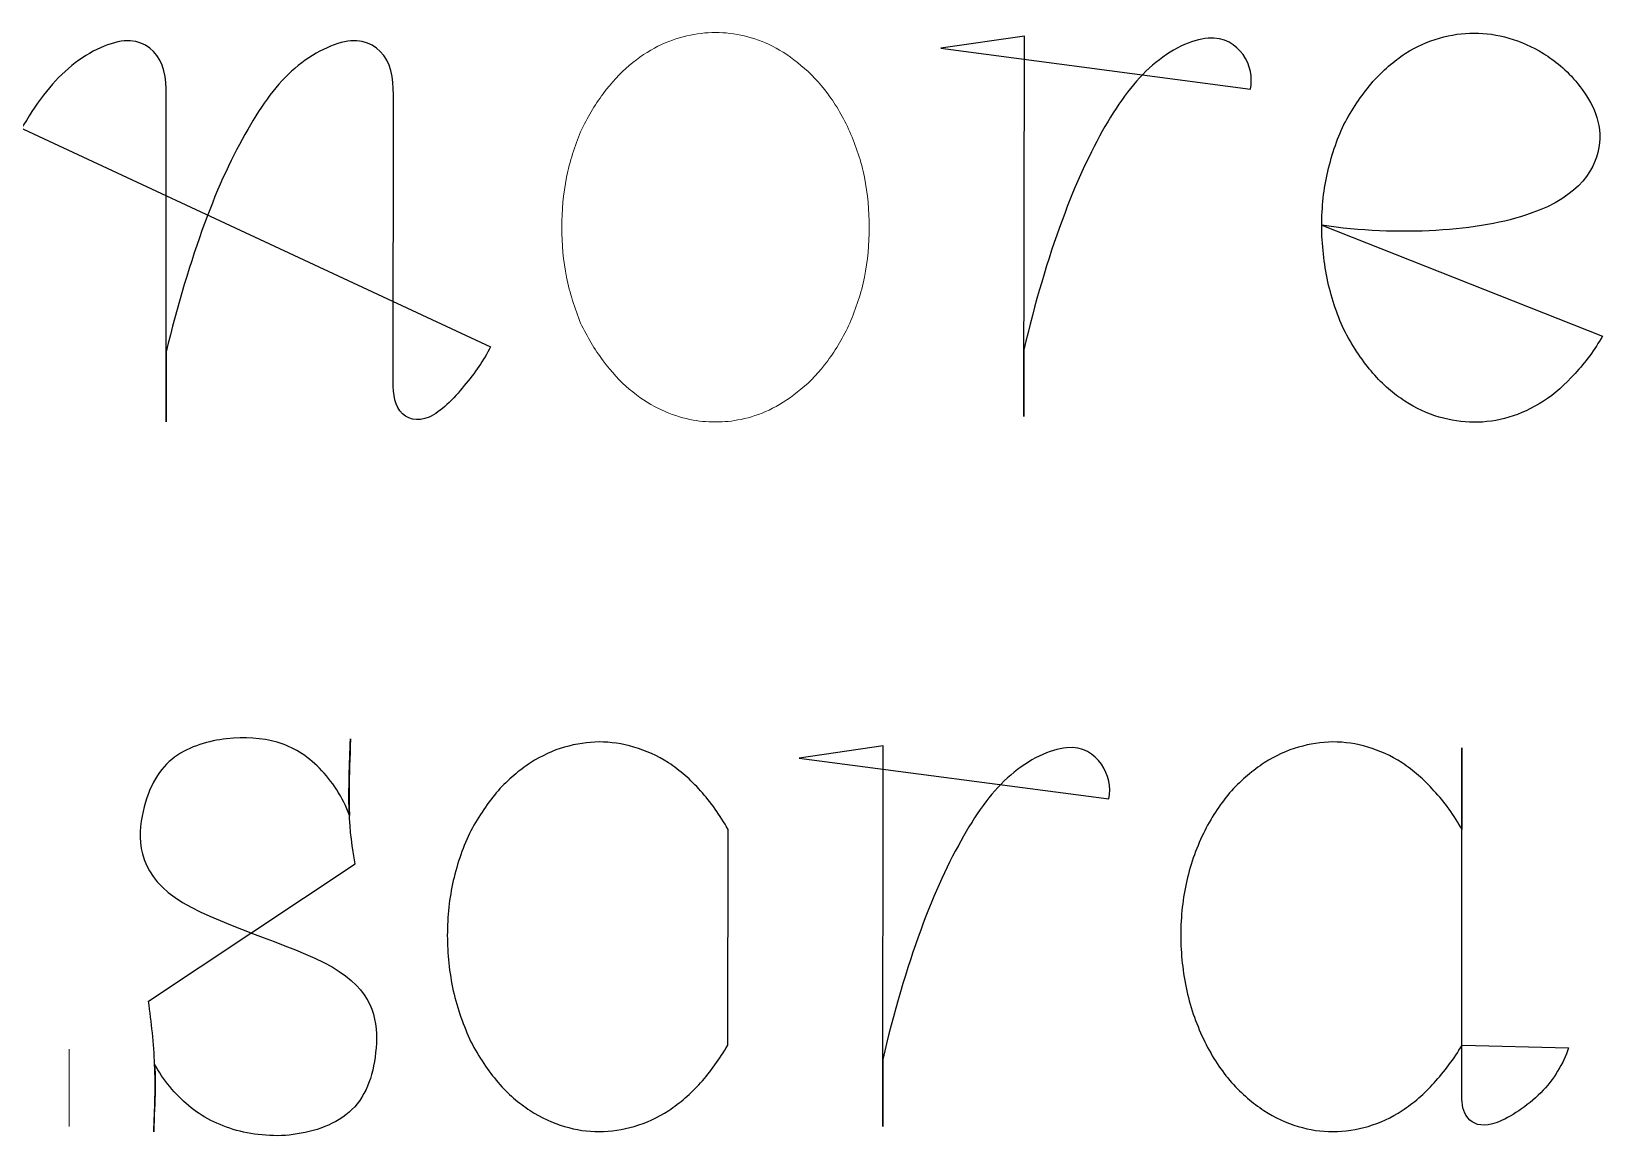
# Model space of a CAD drawing. Header units: centimetres. Extents: x -10 to 10, y -7.2 to 7.2.
# Drawn here: x -9.176 to -8.427, y 4.841 to 5.368 of the extents above; entities that cross this region are included whole.
import ezdxf

# ---------------------------------------------------------------- set-up
doc = ezdxf.new("R2010")
doc.units = ezdxf.units.CM
doc.header["$MEASUREMENT"] = 0
doc.layers.add('Layer 1', color=7, linetype='Continuous')

msp = doc.modelspace()

# ---------------------------------------------------------------- linework, layer by layer
at = {"layer": 'Layer 1', "color": 7, "lineweight": 0}
for points, knots in [([(-8.85038, 5.1819), (-8.85038, 5.1819), (-8.8517, 5.1819), (-8.8517, 5.1819), (-8.8517, 5.1819), (-8.8557, 5.1819), (-8.85951, 5.18246), (-8.8639, 5.18343), (-8.8639, 5.18343), (-8.86829, 5.18457), (-8.87284, 5.1861), (-8.87742, 5.18838), (-8.87742, 5.18838), (-8.882, 5.19066), (-8.88655, 5.19372), (-8.89113, 5.19753), (-8.89113, 5.19753), (-8.89531, 5.20115), (-8.8997, 5.20573), (-8.90351, 5.21105), (-8.90351, 5.21105), (-8.90769, 5.21639), (-8.91113, 5.22248), (-8.91436, 5.22896), (-8.91436, 5.22896), (-8.91703, 5.236), (-8.91949, 5.24325), (-8.92103, 5.25087), (-8.92103, 5.25087), (-8.92256, 5.25868), (-8.92331, 5.26667), (-8.92331, 5.27468), (-8.92331, 5.27468), (-8.92331, 5.28267), (-8.92254, 5.2905), (-8.92103, 5.29849), (-8.92103, 5.29849), (-8.9195, 5.30611), (-8.91703, 5.31336), (-8.91436, 5.32021), (-8.91436, 5.32021), (-8.91113, 5.32688), (-8.90769, 5.33296), (-8.90351, 5.33831), (-8.90351, 5.33831), (-8.8997, 5.34365), (-8.89531, 5.34802), (-8.89113, 5.35183), (-8.89113, 5.35183), (-8.882, 5.35945), (-8.87285, 5.36384), (-8.86369, 5.36593), (-8.86369, 5.36593), (-8.85456, 5.36802), (-8.84541, 5.36802), (-8.83625, 5.36593), (-8.83625, 5.36593), (-8.83186, 5.36479), (-8.8271, 5.36326), (-8.82273, 5.36096), (-8.82273, 5.36096), (-8.81834, 5.35868), (-8.81358, 5.35564), (-8.80921, 5.35183), (-8.80921, 5.35183), (-8.80463, 5.34802), (-8.80045, 5.34363), (-8.79646, 5.33831), (-8.79646, 5.33831), (-8.79247, 5.33299), (-8.78884, 5.32688), (-8.78598, 5.32021), (-8.78598, 5.32021), (-8.78294, 5.31336), (-8.78045, 5.30611), (-8.77894, 5.29849), (-8.77894, 5.29849), (-8.77741, 5.2905), (-8.77666, 5.28267), (-8.77666, 5.27468), (-8.77666, 5.27468), (-8.77666, 5.26666), (-8.77743, 5.25867), (-8.77894, 5.25087), (-8.77894, 5.25087), (-8.78047, 5.24325), (-8.78294, 5.236), (-8.78598, 5.22896), (-8.78598, 5.22896), (-8.78884, 5.22248), (-8.79246, 5.21639), (-8.79646, 5.21105), (-8.79646, 5.21105), (-8.80046, 5.20571), (-8.80466, 5.20113), (-8.80921, 5.19753), (-8.80921, 5.19753), (-8.8136, 5.19372), (-8.81836, 5.19068), (-8.82273, 5.18838), (-8.82273, 5.18838), (-8.8271, 5.18608), (-8.83186, 5.18457), (-8.83607, 5.18343), (-8.83607, 5.18343), (-8.84046, 5.18248), (-8.84446, 5.1819), (-8.84827, 5.1819), (-8.84827, 5.1819), (-8.84827, 5.1819), (-8.85038, 5.1819), (-8.85038, 5.1819)], [0, 0, 0, 0, 0.034483, 0.034483, 0.034483, 0.034483, 0.068966, 0.068966, 0.068966, 0.068966, 0.103448, 0.103448, 0.103448, 0.103448, 0.137931, 0.137931, 0.137931, 0.137931, 0.172414, 0.172414, 0.172414, 0.172414, 0.206897, 0.206897, 0.206897, 0.206897, 0.241379, 0.241379, 0.241379, 0.241379, 0.275862, 0.275862, 0.275862, 0.275862, 0.310345, 0.310345, 0.310345, 0.310345, 0.344828, 0.344828, 0.344828, 0.344828, 0.37931, 0.37931, 0.37931, 0.37931, 0.413793, 0.413793, 0.413793, 0.413793, 0.448276, 0.448276, 0.448276, 0.448276, 0.482759, 0.482759, 0.482759, 0.482759, 0.517241, 0.517241, 0.517241, 0.517241, 0.551724, 0.551724, 0.551724, 0.551724, 0.586207, 0.586207, 0.586207, 0.586207, 0.62069, 0.62069, 0.62069, 0.62069, 0.655172, 0.655172, 0.655172, 0.655172, 0.689655, 0.689655, 0.689655, 0.689655, 0.724138, 0.724138, 0.724138, 0.724138, 0.758621, 0.758621, 0.758621, 0.758621, 0.793103, 0.793103, 0.793103, 0.793103, 0.827586, 0.827586, 0.827586, 0.827586, 0.862069, 0.862069, 0.862069, 0.862069, 0.896552, 0.896552, 0.896552, 0.896552, 0.931034, 0.931034, 0.931034, 0.931034, 1, 1, 1, 1]), ([(-9.15825, 4.88282), (-9.15825, 4.88282), (-9.15825, 4.84604), (-9.15825, 4.84604), (-9.15825, 4.84604), (-9.15825, 4.84604), (-9.15825, 4.88282), (-9.15825, 4.88282)], [0, 0, 0, 0, 0.333333, 0.333333, 0.333333, 0.333333, 1, 1, 1, 1])]:
    msp.add_open_spline(points, degree=3, knots=knots, dxfattribs=at)
at = {"layer": 'Layer 1', "color": 7}
for points, knots in [([(-8.74256, 5.36002), (-8.74256, 5.36002), (-8.70255, 5.36574), (-8.70255, 5.36574), (-8.70255, 5.36574), (-8.70255, 5.36574), (-8.70292, 5.18439), (-8.70292, 5.18439), (-8.70292, 5.18439), (-8.70292, 5.18439), (-8.70292, 5.21622), (-8.70292, 5.21622), (-8.70292, 5.21622), (-8.69779, 5.23831), (-8.69149, 5.25966), (-8.68464, 5.27795), (-8.68464, 5.27795), (-8.67816, 5.29605), (-8.67112, 5.31052), (-8.66424, 5.32272), (-8.66424, 5.32272), (-8.6572, 5.33473), (-8.65014, 5.34463), (-8.64157, 5.35188), (-8.64157, 5.35188), (-8.633, 5.35931), (-8.62289, 5.36426), (-8.61509, 5.36482), (-8.61509, 5.36482), (-8.60728, 5.3654), (-8.60175, 5.36159), (-8.59832, 5.35701), (-8.59832, 5.35701), (-8.59488, 5.35188), (-8.59374, 5.34614), (-8.59488, 5.34045), (-8.59488, 5.34045), (-8.59488, 5.34045), (-8.74256, 5.36002), (-8.74256, 5.36002)], [0, 0, 0, 0, 0.090909, 0.090909, 0.090909, 0.090909, 0.181818, 0.181818, 0.181818, 0.181818, 0.272727, 0.272727, 0.272727, 0.272727, 0.363636, 0.363636, 0.363636, 0.363636, 0.454545, 0.454545, 0.454545, 0.454545, 0.545455, 0.545455, 0.545455, 0.545455, 0.636364, 0.636364, 0.636364, 0.636364, 0.727273, 0.727273, 0.727273, 0.727273, 0.818182, 0.818182, 0.818182, 0.818182, 1, 1, 1, 1]), ([(-8.56082, 5.27562), (-8.52462, 5.27012), (-8.48502, 5.27276), (-8.46139, 5.28115), (-8.46139, 5.28115), (-8.43758, 5.28935), (-8.42959, 5.30306), (-8.42842, 5.31486), (-8.42842, 5.31486), (-8.42728, 5.32648), (-8.433, 5.336), (-8.43871, 5.34304), (-8.43871, 5.34304), (-8.44424, 5.34989), (-8.44974, 5.3541), (-8.45509, 5.35751), (-8.45509, 5.35751), (-8.46612, 5.36418), (-8.47718, 5.36722), (-8.48824, 5.36722), (-8.48824, 5.36722), (-8.49909, 5.36722), (-8.51033, 5.36418), (-8.52102, 5.35751), (-8.52102, 5.35751), (-8.52655, 5.3537), (-8.5315, 5.34952), (-8.53645, 5.34417), (-8.53645, 5.34417), (-8.54121, 5.33845), (-8.54558, 5.33216), (-8.5496, 5.32493), (-8.5496, 5.32493), (-8.55322, 5.31787), (-8.5559, 5.30988), (-8.55799, 5.3013), (-8.55799, 5.3013), (-8.5599, 5.2931), (-8.56085, 5.28434), (-8.56085, 5.2754), (-8.56085, 5.2754), (-8.56085, 5.26646), (-8.55971, 5.25749), (-8.55799, 5.24873), (-8.55799, 5.24873), (-8.5559, 5.24016), (-8.55323, 5.23198), (-8.5496, 5.22455), (-8.5496, 5.22455), (-8.5456, 5.21712), (-8.54121, 5.21063), (-8.53645, 5.20513), (-8.53645, 5.20513), (-8.53169, 5.1996), (-8.52653, 5.19521), (-8.52121, 5.19179), (-8.52121, 5.19179), (-8.51587, 5.18817), (-8.51036, 5.18589), (-8.50483, 5.18417), (-8.50483, 5.18417), (-8.49949, 5.18264), (-8.4938, 5.18168), (-8.48827, 5.18168), (-8.48827, 5.18168), (-8.47724, 5.18168), (-8.46599, 5.18472), (-8.45512, 5.19176), (-8.45512, 5.19176), (-8.44978, 5.1952), (-8.44483, 5.19978), (-8.44007, 5.20491), (-8.44007, 5.20491), (-8.43512, 5.21025), (-8.43073, 5.21634), (-8.42692, 5.22282), (-8.42692, 5.22282), (-8.42692, 5.22282), (-8.56082, 5.27562), (-8.56082, 5.27562)], [0, 0, 0, 0, 0.047619, 0.047619, 0.047619, 0.047619, 0.095238, 0.095238, 0.095238, 0.095238, 0.142857, 0.142857, 0.142857, 0.142857, 0.190476, 0.190476, 0.190476, 0.190476, 0.238095, 0.238095, 0.238095, 0.238095, 0.285714, 0.285714, 0.285714, 0.285714, 0.333333, 0.333333, 0.333333, 0.333333, 0.380952, 0.380952, 0.380952, 0.380952, 0.428571, 0.428571, 0.428571, 0.428571, 0.47619, 0.47619, 0.47619, 0.47619, 0.52381, 0.52381, 0.52381, 0.52381, 0.571429, 0.571429, 0.571429, 0.571429, 0.619048, 0.619048, 0.619048, 0.619048, 0.666667, 0.666667, 0.666667, 0.666667, 0.714286, 0.714286, 0.714286, 0.714286, 0.761905, 0.761905, 0.761905, 0.761905, 0.809524, 0.809524, 0.809524, 0.809524, 0.857143, 0.857143, 0.857143, 0.857143, 0.904762, 0.904762, 0.904762, 0.904762, 1, 1, 1, 1]), ([(-9.25958, 5.35851), (-9.25958, 5.35851), (-9.21957, 5.36423), (-9.21957, 5.36423), (-9.21957, 5.36423), (-9.21957, 5.36423), (-9.21957, 5.18193), (-9.21957, 5.18193), (-9.21957, 5.18193), (-9.21957, 5.18193), (-9.21957, 5.21469), (-9.21957, 5.21469), (-9.21957, 5.21469), (-9.21481, 5.23678), (-9.20833, 5.25832), (-9.20166, 5.27642), (-9.20166, 5.27642), (-9.19518, 5.29433), (-9.18814, 5.30899), (-9.18126, 5.32119), (-9.18126, 5.32119), (-9.17422, 5.33336), (-9.16716, 5.3431), (-9.15859, 5.35035), (-9.15859, 5.35035), (-9.15002, 5.35778), (-9.13991, 5.36273), (-9.13192, 5.3635), (-9.13192, 5.3635), (-9.12411, 5.36406), (-9.1184, 5.36046), (-9.11496, 5.35435), (-9.11496, 5.35435), (-9.11152, 5.34808), (-9.11192, 5.33969), (-9.11192, 5.3317), (-9.11192, 5.3317), (-9.11192, 5.3317), (-9.11192, 5.18197), (-9.11192, 5.18197), (-9.11192, 5.18197), (-9.11192, 5.18197), (-9.11192, 5.21531), (-9.11192, 5.21531), (-9.11192, 5.21531), (-9.10679, 5.23703), (-9.1003, 5.25854), (-9.09364, 5.27646), (-9.09364, 5.27646), (-9.08716, 5.29437), (-9.08012, 5.30903), (-9.07306, 5.32123), (-9.07306, 5.32123), (-9.06621, 5.3334), (-9.05914, 5.34314), (-9.05057, 5.35039), (-9.05057, 5.35039), (-9.042, 5.35782), (-9.03171, 5.36277), (-9.0239, 5.36354), (-9.0239, 5.36354), (-9.01609, 5.3641), (-9.01038, 5.3605), (-9.00675, 5.35439), (-9.00675, 5.35439), (-9.00331, 5.34812), (-9.00352, 5.33973), (-9.00352, 5.33174), (-9.00352, 5.33174), (-9.00352, 5.33174), (-9.00371, 5.20315), (-9.00371, 5.20315), (-9.00371, 5.20315), (-9.00371, 5.19743), (-9.00352, 5.19098), (-9.00048, 5.18717), (-9.00048, 5.18717), (-8.99725, 5.18296), (-8.99228, 5.18183), (-8.98656, 5.18413), (-8.98656, 5.18413), (-8.98103, 5.18662), (-8.97494, 5.1927), (-8.96979, 5.19918), (-8.96979, 5.19918), (-8.96466, 5.20527), (-8.96064, 5.21119), (-8.95722, 5.21765), (-8.95722, 5.21765), (-8.95722, 5.21765), (-9.25958, 5.35851), (-9.25958, 5.35851)], [0, 0, 0, 0, 0.041667, 0.041667, 0.041667, 0.041667, 0.083333, 0.083333, 0.083333, 0.083333, 0.125, 0.125, 0.125, 0.125, 0.166667, 0.166667, 0.166667, 0.166667, 0.208333, 0.208333, 0.208333, 0.208333, 0.25, 0.25, 0.25, 0.25, 0.291667, 0.291667, 0.291667, 0.291667, 0.333333, 0.333333, 0.333333, 0.333333, 0.375, 0.375, 0.375, 0.375, 0.416667, 0.416667, 0.416667, 0.416667, 0.458333, 0.458333, 0.458333, 0.458333, 0.5, 0.5, 0.5, 0.5, 0.541667, 0.541667, 0.541667, 0.541667, 0.583333, 0.583333, 0.583333, 0.583333, 0.625, 0.625, 0.625, 0.625, 0.666667, 0.666667, 0.666667, 0.666667, 0.708333, 0.708333, 0.708333, 0.708333, 0.75, 0.75, 0.75, 0.75, 0.791667, 0.791667, 0.791667, 0.791667, 0.833333, 0.833333, 0.833333, 0.833333, 0.875, 0.875, 0.875, 0.875, 0.916667, 0.916667, 0.916667, 0.916667, 1, 1, 1, 1]), ([(-8.74256, 5.36002), (-8.74256, 5.36002), (-8.74256, 5.36002), (-8.74256, 5.36002), (-8.74256, 5.36002), (-8.74256, 5.36002), (-8.74256, 5.36002), (-8.74256, 5.36002)], [0, 0, 0, 0, 0.333333, 0.333333, 0.333333, 0.333333, 1, 1, 1, 1]), ([(-8.56082, 5.27562), (-8.56082, 5.27562), (-8.56082, 5.27562), (-8.56082, 5.27562), (-8.56082, 5.27562), (-8.56082, 5.27562), (-8.56082, 5.27562), (-8.56082, 5.27562)], [0, 0, 0, 0, 0.333333, 0.333333, 0.333333, 0.333333, 1, 1, 1, 1]), ([(-9.12033, 4.90568), (-9.11901, 4.8956), (-9.11784, 4.88568), (-9.11747, 4.87539), (-9.11747, 4.87539), (-9.11689, 4.8651), (-9.11747, 4.85425), (-9.11784, 4.8434), (-9.11784, 4.8434), (-9.11784, 4.85083), (-9.11726, 4.85806), (-9.11726, 4.8634), (-9.11726, 4.8634), (-9.11707, 4.86893), (-9.11726, 4.87234), (-9.11745, 4.87578), (-9.11745, 4.87578), (-9.11345, 4.86816), (-9.10774, 4.86131), (-9.10126, 4.85596), (-9.10126, 4.85596), (-9.09478, 4.85043), (-9.08716, 4.84662), (-9.0784, 4.84416), (-9.0784, 4.84416), (-9.06964, 4.84188), (-9.05954, 4.84072), (-9.04945, 4.84244), (-9.04945, 4.84244), (-9.03934, 4.84397), (-9.02887, 4.84797), (-9.02201, 4.8554), (-9.02201, 4.8554), (-9.01534, 4.86302), (-9.0123, 4.87368), (-9.01172, 4.88569), (-9.01172, 4.88569), (-9.01135, 4.8977), (-9.01344, 4.91085), (-9.03286, 4.92207), (-9.03286, 4.92207), (-9.05268, 4.93331), (-9.08943, 4.94244), (-9.10774, 4.9552), (-9.10774, 4.9552), (-9.12602, 4.96779), (-9.12584, 4.98417), (-9.12298, 4.99616), (-9.12298, 4.99616), (-9.12012, 5.00854), (-9.11517, 5.01672), (-9.10793, 5.02206), (-9.10793, 5.02206), (-9.10069, 5.0274), (-9.09155, 5.02987), (-9.08316, 5.03082), (-9.08316, 5.03082), (-9.0744, 5.03177), (-9.06639, 5.03122), (-9.05898, 5.02913), (-9.05898, 5.02913), (-9.05155, 5.02701), (-9.04488, 5.02283), (-9.03879, 5.01675), (-9.03879, 5.01675), (-9.03289, 5.01085), (-9.02773, 5.00286), (-9.0245, 4.99426), (-9.0245, 4.99426), (-9.02469, 4.9977), (-9.02487, 5.00093), (-9.02469, 5.00701), (-9.02469, 5.00701), (-9.02469, 5.0131), (-9.02432, 5.02206), (-9.02411, 5.03082), (-9.02411, 5.03082), (-9.02448, 5.01865), (-9.02506, 5.00624), (-9.02469, 4.99653), (-9.02469, 4.99653), (-9.02432, 4.98645), (-9.02316, 4.97883), (-9.02183, 4.97118), (-9.02183, 4.97118), (-9.02183, 4.97118), (-9.12033, 4.90568), (-9.12033, 4.90568)], [0, 0, 0, 0, 0.043478, 0.043478, 0.043478, 0.043478, 0.086957, 0.086957, 0.086957, 0.086957, 0.130435, 0.130435, 0.130435, 0.130435, 0.173913, 0.173913, 0.173913, 0.173913, 0.217391, 0.217391, 0.217391, 0.217391, 0.26087, 0.26087, 0.26087, 0.26087, 0.304348, 0.304348, 0.304348, 0.304348, 0.347826, 0.347826, 0.347826, 0.347826, 0.391304, 0.391304, 0.391304, 0.391304, 0.434783, 0.434783, 0.434783, 0.434783, 0.478261, 0.478261, 0.478261, 0.478261, 0.521739, 0.521739, 0.521739, 0.521739, 0.565217, 0.565217, 0.565217, 0.565217, 0.608696, 0.608696, 0.608696, 0.608696, 0.652174, 0.652174, 0.652174, 0.652174, 0.695652, 0.695652, 0.695652, 0.695652, 0.73913, 0.73913, 0.73913, 0.73913, 0.782609, 0.782609, 0.782609, 0.782609, 0.826087, 0.826087, 0.826087, 0.826087, 0.869565, 0.869565, 0.869565, 0.869565, 0.913043, 0.913043, 0.913043, 0.913043, 1, 1, 1, 1]), ([(-8.84411, 4.88472), (-8.84792, 4.87824), (-8.85231, 4.87215), (-8.85707, 4.86681), (-8.85707, 4.86681), (-8.86183, 4.86168), (-8.86699, 4.8571), (-8.87231, 4.85366), (-8.87231, 4.85366), (-8.87763, 4.85004), (-8.88316, 4.84776), (-8.88869, 4.84604), (-8.88869, 4.84604), (-8.89422, 4.84451), (-8.89972, 4.84355), (-8.90546, 4.84355), (-8.90546, 4.84355), (-8.91631, 4.84355), (-8.92755, 4.8468), (-8.93843, 4.85366), (-8.93843, 4.85366), (-8.94377, 4.85707), (-8.94891, 4.86147), (-8.95367, 4.867), (-8.95367, 4.867), (-8.95843, 4.87253), (-8.96282, 4.87901), (-8.96663, 4.88642), (-8.96663, 4.88642), (-8.97007, 4.89385), (-8.97311, 4.90203), (-8.97502, 4.91063), (-8.97502, 4.91063), (-8.97693, 4.91939), (-8.97788, 4.92833), (-8.97788, 4.93711), (-8.97788, 4.93711), (-8.97788, 4.94624), (-8.97693, 4.95502), (-8.97502, 4.9632), (-8.97502, 4.9632), (-8.97311, 4.97156), (-8.97026, 4.97976), (-8.96663, 4.98701), (-8.96663, 4.98701), (-8.96282, 4.99405), (-8.95843, 5.00053), (-8.95367, 5.00606), (-8.95367, 5.00606), (-8.94891, 5.0114), (-8.94356, 5.01577), (-8.93824, 5.0194), (-8.93824, 5.0194), (-8.93292, 5.02263), (-8.92739, 5.0253), (-8.92205, 5.02683), (-8.92205, 5.02683), (-8.91633, 5.02836), (-8.91081, 5.02929), (-8.90549, 5.02929), (-8.90549, 5.02929), (-8.89446, 5.02929), (-8.88321, 5.02606), (-8.87234, 5.01939), (-8.87234, 5.01939), (-8.867, 5.01577), (-8.86186, 5.01137), (-8.8571, 5.00605), (-8.8571, 5.00605), (-8.85234, 5.00073), (-8.84776, 4.99425), (-8.84395, 4.98758), (-8.84395, 4.98758), (-8.84395, 4.98758), (-8.84411, 4.88472), (-8.84411, 4.88472)], [0, 0, 0, 0, 0.05, 0.05, 0.05, 0.05, 0.1, 0.1, 0.1, 0.1, 0.15, 0.15, 0.15, 0.15, 0.2, 0.2, 0.2, 0.2, 0.25, 0.25, 0.25, 0.25, 0.3, 0.3, 0.3, 0.3, 0.35, 0.35, 0.35, 0.35, 0.4, 0.4, 0.4, 0.4, 0.45, 0.45, 0.45, 0.45, 0.5, 0.5, 0.5, 0.5, 0.55, 0.55, 0.55, 0.55, 0.6, 0.6, 0.6, 0.6, 0.65, 0.65, 0.65, 0.65, 0.7, 0.7, 0.7, 0.7, 0.75, 0.75, 0.75, 0.75, 0.8, 0.8, 0.8, 0.8, 0.85, 0.85, 0.85, 0.85, 0.9, 0.9, 0.9, 0.9, 1, 1, 1, 1]), ([(-8.49396, 4.88472), (-8.49777, 4.87824), (-8.50235, 4.87215), (-8.5073, 4.86681), (-8.5073, 4.86681), (-8.51188, 4.86168), (-8.51701, 4.8571), (-8.52254, 4.85366), (-8.52254, 4.85366), (-8.52767, 4.85004), (-8.5332, 4.84776), (-8.53873, 4.84604), (-8.53873, 4.84604), (-8.54426, 4.84451), (-8.54979, 4.84355), (-8.5555, 4.84355), (-8.5555, 4.84355), (-8.56653, 4.84355), (-8.57778, 4.8468), (-8.58847, 4.85366), (-8.58847, 4.85366), (-8.59379, 4.85707), (-8.59895, 4.86147), (-8.6039, 4.867), (-8.6039, 4.867), (-8.60866, 4.87253), (-8.61305, 4.87901), (-8.61665, 4.88642), (-8.61665, 4.88642), (-8.62027, 4.89385), (-8.62332, 4.90203), (-8.62522, 4.91063), (-8.62522, 4.91063), (-8.62713, 4.91939), (-8.62808, 4.92833), (-8.62808, 4.93711), (-8.62808, 4.93711), (-8.62808, 4.94624), (-8.62713, 4.95502), (-8.62522, 4.9632), (-8.62522, 4.9632), (-8.62331, 4.97156), (-8.62027, 4.97976), (-8.61665, 4.98701), (-8.61665, 4.98701), (-8.61303, 4.99405), (-8.60866, 5.00053), (-8.6039, 5.00606), (-8.6039, 5.00606), (-8.59895, 5.0114), (-8.59361, 5.01577), (-8.58829, 5.0194), (-8.58829, 5.0194), (-8.58295, 5.02263), (-8.57744, 5.0253), (-8.57191, 5.02683), (-8.57191, 5.02683), (-8.56657, 5.02836), (-8.56106, 5.02929), (-8.55553, 5.02929), (-8.55553, 5.02929), (-8.54429, 5.02929), (-8.53323, 5.02606), (-8.52256, 5.01939), (-8.52256, 5.01939), (-8.51722, 5.01577), (-8.5119, 5.01137), (-8.50732, 5.00605), (-8.50732, 5.00605), (-8.50219, 5.00073), (-8.49779, 4.99425), (-8.49398, 4.98758), (-8.49398, 4.98758), (-8.49398, 4.98758), (-8.49398, 5.02645), (-8.49398, 5.02645), (-8.49398, 5.02645), (-8.49398, 5.02645), (-8.49398, 4.859), (-8.49398, 4.859), (-8.49398, 4.859), (-8.49398, 4.85538), (-8.49303, 4.85157), (-8.49017, 4.84908), (-8.49017, 4.84908), (-8.4875, 4.84659), (-8.4835, 4.84567), (-8.47721, 4.84794), (-8.47721, 4.84794), (-8.47112, 4.85022), (-8.46274, 4.85575), (-8.45644, 4.86204), (-8.45644, 4.86204), (-8.44996, 4.86852), (-8.44578, 4.87575), (-8.4431, 4.88355), (-8.4431, 4.88355), (-8.4431, 4.88355), (-8.49396, 4.88472), (-8.49396, 4.88472)], [0, 0, 0, 0, 0.038462, 0.038462, 0.038462, 0.038462, 0.076923, 0.076923, 0.076923, 0.076923, 0.115385, 0.115385, 0.115385, 0.115385, 0.153846, 0.153846, 0.153846, 0.153846, 0.192308, 0.192308, 0.192308, 0.192308, 0.230769, 0.230769, 0.230769, 0.230769, 0.269231, 0.269231, 0.269231, 0.269231, 0.307692, 0.307692, 0.307692, 0.307692, 0.346154, 0.346154, 0.346154, 0.346154, 0.384615, 0.384615, 0.384615, 0.384615, 0.423077, 0.423077, 0.423077, 0.423077, 0.461538, 0.461538, 0.461538, 0.461538, 0.5, 0.5, 0.5, 0.5, 0.538462, 0.538462, 0.538462, 0.538462, 0.576923, 0.576923, 0.576923, 0.576923, 0.615385, 0.615385, 0.615385, 0.615385, 0.653846, 0.653846, 0.653846, 0.653846, 0.692308, 0.692308, 0.692308, 0.692308, 0.730769, 0.730769, 0.730769, 0.730769, 0.769231, 0.769231, 0.769231, 0.769231, 0.807692, 0.807692, 0.807692, 0.807692, 0.846154, 0.846154, 0.846154, 0.846154, 0.884615, 0.884615, 0.884615, 0.884615, 0.923077, 0.923077, 0.923077, 0.923077, 1, 1, 1, 1]), ([(-8.81, 5.02151), (-8.81, 5.02151), (-8.76999, 5.02741), (-8.76999, 5.02741), (-8.76999, 5.02741), (-8.76999, 5.02741), (-8.77018, 4.84606), (-8.77018, 4.84606), (-8.77018, 4.84606), (-8.77018, 4.84606), (-8.77018, 4.87789), (-8.77018, 4.87789), (-8.77018, 4.87789), (-8.76523, 4.89998), (-8.75875, 4.92149), (-8.75208, 4.93962), (-8.75208, 4.93962), (-8.7456, 4.95772), (-8.73874, 4.97219), (-8.73168, 4.98439), (-8.73168, 4.98439), (-8.72483, 4.99659), (-8.71758, 5.0063), (-8.70919, 5.01355), (-8.70919, 5.01355), (-8.70062, 5.02098), (-8.69033, 5.02593), (-8.68252, 5.02651), (-8.68252, 5.02651), (-8.67471, 5.02728), (-8.66937, 5.02347), (-8.66596, 5.0187), (-8.66596, 5.0187), (-8.66252, 5.01373), (-8.6612, 5.00783), (-8.66234, 5.00214), (-8.66234, 5.00214), (-8.66234, 5.00214), (-8.81, 5.02151), (-8.81, 5.02151)], [0, 0, 0, 0, 0.090909, 0.090909, 0.090909, 0.090909, 0.181818, 0.181818, 0.181818, 0.181818, 0.272727, 0.272727, 0.272727, 0.272727, 0.363636, 0.363636, 0.363636, 0.363636, 0.454545, 0.454545, 0.454545, 0.454545, 0.545455, 0.545455, 0.545455, 0.545455, 0.636364, 0.636364, 0.636364, 0.636364, 0.727273, 0.727273, 0.727273, 0.727273, 0.818182, 0.818182, 0.818182, 0.818182, 1, 1, 1, 1]), ([(-8.81, 5.02151), (-8.81, 5.02151), (-8.81, 5.02151), (-8.81, 5.02151), (-8.81, 5.02151), (-8.81, 5.02151), (-8.81, 5.02151), (-8.81, 5.02151)], [0, 0, 0, 0, 0.333333, 0.333333, 0.333333, 0.333333, 1, 1, 1, 1]), ([(-9.12033, 4.90568), (-9.12033, 4.90568), (-9.12033, 4.90568), (-9.12033, 4.90568), (-9.12033, 4.90568), (-9.12033, 4.90568), (-9.12033, 4.90568), (-9.12033, 4.90568)], [0, 0, 0, 0, 0.333333, 0.333333, 0.333333, 0.333333, 1, 1, 1, 1]), ([(-8.84411, 4.88472), (-8.84411, 4.88472), (-8.84411, 4.88472), (-8.84411, 4.88472), (-8.84411, 4.88472), (-8.84411, 4.88472), (-8.84411, 4.88472), (-8.84411, 4.88472)], [0, 0, 0, 0, 0.333333, 0.333333, 0.333333, 0.333333, 1, 1, 1, 1]), ([(-8.49396, 4.88472), (-8.49396, 4.88472), (-8.49396, 4.88472), (-8.49396, 4.88472), (-8.49396, 4.88472), (-8.49396, 4.88472), (-8.49396, 4.88472), (-8.49396, 4.88472)], [0, 0, 0, 0, 0.333333, 0.333333, 0.333333, 0.333333, 1, 1, 1, 1])]:
    msp.add_open_spline(points, degree=3, knots=knots, dxfattribs=at)
at = {"layer": 'Layer 1', "lineweight": 0}
for points, knots in [([(-8.74256, 5.36002), (-8.74256, 5.36002), (-8.70255, 5.36574), (-8.70255, 5.36574), (-8.70255, 5.36574), (-8.70255, 5.36574), (-8.70292, 5.18439), (-8.70292, 5.18439), (-8.70292, 5.18439), (-8.70292, 5.18439), (-8.70292, 5.21622), (-8.70292, 5.21622), (-8.70292, 5.21622), (-8.69779, 5.23831), (-8.69149, 5.25966), (-8.68464, 5.27795), (-8.68464, 5.27795), (-8.67816, 5.29605), (-8.67112, 5.31052), (-8.66424, 5.32272), (-8.66424, 5.32272), (-8.6572, 5.33473), (-8.65014, 5.34463), (-8.64157, 5.35188), (-8.64157, 5.35188), (-8.633, 5.35931), (-8.62289, 5.36426), (-8.61509, 5.36482), (-8.61509, 5.36482), (-8.60728, 5.3654), (-8.60175, 5.36159), (-8.59832, 5.35701), (-8.59832, 5.35701), (-8.59488, 5.35188), (-8.59374, 5.34614), (-8.59488, 5.34045)], [0, 0, 0, 0, 0.1, 0.1, 0.1, 0.1, 0.2, 0.2, 0.2, 0.2, 0.3, 0.3, 0.3, 0.3, 0.4, 0.4, 0.4, 0.4, 0.5, 0.5, 0.5, 0.5, 0.6, 0.6, 0.6, 0.6, 0.7, 0.7, 0.7, 0.7, 0.8, 0.8, 0.8, 0.8, 1, 1, 1, 1]), ([(-8.56082, 5.27562), (-8.52462, 5.27012), (-8.48502, 5.27276), (-8.46139, 5.28115), (-8.46139, 5.28115), (-8.43758, 5.28935), (-8.42959, 5.30306), (-8.42842, 5.31486), (-8.42842, 5.31486), (-8.42728, 5.32648), (-8.433, 5.336), (-8.43871, 5.34304), (-8.43871, 5.34304), (-8.44424, 5.34989), (-8.44974, 5.3541), (-8.45509, 5.35751), (-8.45509, 5.35751), (-8.46612, 5.36418), (-8.47718, 5.36722), (-8.48824, 5.36722), (-8.48824, 5.36722), (-8.49909, 5.36722), (-8.51033, 5.36418), (-8.52102, 5.35751), (-8.52102, 5.35751), (-8.52655, 5.3537), (-8.5315, 5.34952), (-8.53645, 5.34417), (-8.53645, 5.34417), (-8.54121, 5.33845), (-8.54558, 5.33216), (-8.5496, 5.32493), (-8.5496, 5.32493), (-8.55322, 5.31787), (-8.5559, 5.30988), (-8.55799, 5.3013), (-8.55799, 5.3013), (-8.5599, 5.2931), (-8.56085, 5.28434), (-8.56085, 5.2754), (-8.56085, 5.2754), (-8.56085, 5.26646), (-8.55971, 5.25749), (-8.55799, 5.24873), (-8.55799, 5.24873), (-8.5559, 5.24016), (-8.55323, 5.23198), (-8.5496, 5.22455), (-8.5496, 5.22455), (-8.5456, 5.21712), (-8.54121, 5.21063), (-8.53645, 5.20513), (-8.53645, 5.20513), (-8.53169, 5.1996), (-8.52653, 5.19521), (-8.52121, 5.19179), (-8.52121, 5.19179), (-8.51587, 5.18817), (-8.51036, 5.18589), (-8.50483, 5.18417), (-8.50483, 5.18417), (-8.49949, 5.18264), (-8.4938, 5.18168), (-8.48827, 5.18168), (-8.48827, 5.18168), (-8.47724, 5.18168), (-8.46599, 5.18472), (-8.45512, 5.19176), (-8.45512, 5.19176), (-8.44978, 5.1952), (-8.44483, 5.19978), (-8.44007, 5.20491), (-8.44007, 5.20491), (-8.43512, 5.21025), (-8.43073, 5.21634), (-8.42692, 5.22282)], [0, 0, 0, 0, 0.05, 0.05, 0.05, 0.05, 0.1, 0.1, 0.1, 0.1, 0.15, 0.15, 0.15, 0.15, 0.2, 0.2, 0.2, 0.2, 0.25, 0.25, 0.25, 0.25, 0.3, 0.3, 0.3, 0.3, 0.35, 0.35, 0.35, 0.35, 0.4, 0.4, 0.4, 0.4, 0.45, 0.45, 0.45, 0.45, 0.5, 0.5, 0.5, 0.5, 0.55, 0.55, 0.55, 0.55, 0.6, 0.6, 0.6, 0.6, 0.65, 0.65, 0.65, 0.65, 0.7, 0.7, 0.7, 0.7, 0.75, 0.75, 0.75, 0.75, 0.8, 0.8, 0.8, 0.8, 0.85, 0.85, 0.85, 0.85, 0.9, 0.9, 0.9, 0.9, 1, 1, 1, 1]), ([(-9.25958, 5.35851), (-9.25958, 5.35851), (-9.21957, 5.36423), (-9.21957, 5.36423), (-9.21957, 5.36423), (-9.21957, 5.36423), (-9.21957, 5.18193), (-9.21957, 5.18193), (-9.21957, 5.18193), (-9.21957, 5.18193), (-9.21957, 5.21469), (-9.21957, 5.21469), (-9.21957, 5.21469), (-9.21481, 5.23678), (-9.20833, 5.25832), (-9.20166, 5.27642), (-9.20166, 5.27642), (-9.19518, 5.29433), (-9.18814, 5.30899), (-9.18126, 5.32119), (-9.18126, 5.32119), (-9.17422, 5.33336), (-9.16716, 5.3431), (-9.15859, 5.35035), (-9.15859, 5.35035), (-9.15002, 5.35778), (-9.13991, 5.36273), (-9.13192, 5.3635), (-9.13192, 5.3635), (-9.12411, 5.36406), (-9.1184, 5.36046), (-9.11496, 5.35435), (-9.11496, 5.35435), (-9.11152, 5.34808), (-9.11192, 5.33969), (-9.11192, 5.3317), (-9.11192, 5.3317), (-9.11192, 5.3317), (-9.11192, 5.18197), (-9.11192, 5.18197), (-9.11192, 5.18197), (-9.11192, 5.18197), (-9.11192, 5.21531), (-9.11192, 5.21531), (-9.11192, 5.21531), (-9.10679, 5.23703), (-9.1003, 5.25854), (-9.09364, 5.27646), (-9.09364, 5.27646), (-9.08716, 5.29437), (-9.08012, 5.30903), (-9.07306, 5.32123), (-9.07306, 5.32123), (-9.06621, 5.3334), (-9.05914, 5.34314), (-9.05057, 5.35039), (-9.05057, 5.35039), (-9.042, 5.35782), (-9.03171, 5.36277), (-9.0239, 5.36354), (-9.0239, 5.36354), (-9.01609, 5.3641), (-9.01038, 5.3605), (-9.00675, 5.35439), (-9.00675, 5.35439), (-9.00331, 5.34812), (-9.00352, 5.33973), (-9.00352, 5.33174), (-9.00352, 5.33174), (-9.00352, 5.33174), (-9.00371, 5.20315), (-9.00371, 5.20315), (-9.00371, 5.20315), (-9.00371, 5.19743), (-9.00352, 5.19098), (-9.00048, 5.18717), (-9.00048, 5.18717), (-8.99725, 5.18296), (-8.99228, 5.18183), (-8.98656, 5.18413), (-8.98656, 5.18413), (-8.98103, 5.18662), (-8.97494, 5.1927), (-8.96979, 5.19918), (-8.96979, 5.19918), (-8.96466, 5.20527), (-8.96064, 5.21119), (-8.95722, 5.21765)], [0, 0, 0, 0, 0.043478, 0.043478, 0.043478, 0.043478, 0.086957, 0.086957, 0.086957, 0.086957, 0.130435, 0.130435, 0.130435, 0.130435, 0.173913, 0.173913, 0.173913, 0.173913, 0.217391, 0.217391, 0.217391, 0.217391, 0.26087, 0.26087, 0.26087, 0.26087, 0.304348, 0.304348, 0.304348, 0.304348, 0.347826, 0.347826, 0.347826, 0.347826, 0.391304, 0.391304, 0.391304, 0.391304, 0.434783, 0.434783, 0.434783, 0.434783, 0.478261, 0.478261, 0.478261, 0.478261, 0.521739, 0.521739, 0.521739, 0.521739, 0.565217, 0.565217, 0.565217, 0.565217, 0.608696, 0.608696, 0.608696, 0.608696, 0.652174, 0.652174, 0.652174, 0.652174, 0.695652, 0.695652, 0.695652, 0.695652, 0.73913, 0.73913, 0.73913, 0.73913, 0.782609, 0.782609, 0.782609, 0.782609, 0.826087, 0.826087, 0.826087, 0.826087, 0.869565, 0.869565, 0.869565, 0.869565, 0.913043, 0.913043, 0.913043, 0.913043, 1, 1, 1, 1]), ([(-8.74256, 5.36002), (-8.74256, 5.36002), (-8.74256, 5.36002), (-8.74256, 5.36002), (-8.74256, 5.36002), (-8.74256, 5.36002), (-8.74256, 5.36002), (-8.74256, 5.36002)], [0, 0, 0, 0, 0.333333, 0.333333, 0.333333, 0.333333, 1, 1, 1, 1]), ([(-8.56082, 5.27562), (-8.56082, 5.27562), (-8.56082, 5.27562), (-8.56082, 5.27562), (-8.56082, 5.27562), (-8.56082, 5.27562), (-8.56082, 5.27562), (-8.56082, 5.27562)], [0, 0, 0, 0, 0.333333, 0.333333, 0.333333, 0.333333, 1, 1, 1, 1]), ([(-9.12033, 4.90568), (-9.11901, 4.8956), (-9.11784, 4.88568), (-9.11747, 4.87539), (-9.11747, 4.87539), (-9.11689, 4.8651), (-9.11747, 4.85425), (-9.11784, 4.8434), (-9.11784, 4.8434), (-9.11784, 4.85083), (-9.11726, 4.85806), (-9.11726, 4.8634), (-9.11726, 4.8634), (-9.11707, 4.86893), (-9.11726, 4.87234), (-9.11745, 4.87578), (-9.11745, 4.87578), (-9.11345, 4.86816), (-9.10774, 4.86131), (-9.10126, 4.85596), (-9.10126, 4.85596), (-9.09478, 4.85043), (-9.08716, 4.84662), (-9.0784, 4.84416), (-9.0784, 4.84416), (-9.06964, 4.84188), (-9.05954, 4.84072), (-9.04945, 4.84244), (-9.04945, 4.84244), (-9.03934, 4.84397), (-9.02887, 4.84797), (-9.02201, 4.8554), (-9.02201, 4.8554), (-9.01534, 4.86302), (-9.0123, 4.87368), (-9.01172, 4.88569), (-9.01172, 4.88569), (-9.01135, 4.8977), (-9.01344, 4.91085), (-9.03286, 4.92207), (-9.03286, 4.92207), (-9.05268, 4.93331), (-9.08943, 4.94244), (-9.10774, 4.9552), (-9.10774, 4.9552), (-9.12602, 4.96779), (-9.12584, 4.98417), (-9.12298, 4.99616), (-9.12298, 4.99616), (-9.12012, 5.00854), (-9.11517, 5.01672), (-9.10793, 5.02206), (-9.10793, 5.02206), (-9.10069, 5.0274), (-9.09155, 5.02987), (-9.08316, 5.03082), (-9.08316, 5.03082), (-9.0744, 5.03177), (-9.06639, 5.03122), (-9.05898, 5.02913), (-9.05898, 5.02913), (-9.05155, 5.02701), (-9.04488, 5.02283), (-9.03879, 5.01675), (-9.03879, 5.01675), (-9.03289, 5.01085), (-9.02773, 5.00286), (-9.0245, 4.99426), (-9.0245, 4.99426), (-9.02469, 4.9977), (-9.02487, 5.00093), (-9.02469, 5.00701), (-9.02469, 5.00701), (-9.02469, 5.0131), (-9.02432, 5.02206), (-9.02411, 5.03082), (-9.02411, 5.03082), (-9.02448, 5.01865), (-9.02506, 5.00624), (-9.02469, 4.99653), (-9.02469, 4.99653), (-9.02432, 4.98645), (-9.02316, 4.97883), (-9.02183, 4.97118)], [0, 0, 0, 0, 0.045455, 0.045455, 0.045455, 0.045455, 0.090909, 0.090909, 0.090909, 0.090909, 0.136364, 0.136364, 0.136364, 0.136364, 0.181818, 0.181818, 0.181818, 0.181818, 0.227273, 0.227273, 0.227273, 0.227273, 0.272727, 0.272727, 0.272727, 0.272727, 0.318182, 0.318182, 0.318182, 0.318182, 0.363636, 0.363636, 0.363636, 0.363636, 0.409091, 0.409091, 0.409091, 0.409091, 0.454545, 0.454545, 0.454545, 0.454545, 0.5, 0.5, 0.5, 0.5, 0.545455, 0.545455, 0.545455, 0.545455, 0.590909, 0.590909, 0.590909, 0.590909, 0.636364, 0.636364, 0.636364, 0.636364, 0.681818, 0.681818, 0.681818, 0.681818, 0.727273, 0.727273, 0.727273, 0.727273, 0.772727, 0.772727, 0.772727, 0.772727, 0.818182, 0.818182, 0.818182, 0.818182, 0.863636, 0.863636, 0.863636, 0.863636, 0.909091, 0.909091, 0.909091, 0.909091, 1, 1, 1, 1]), ([(-8.84411, 4.88472), (-8.84792, 4.87824), (-8.85231, 4.87215), (-8.85707, 4.86681), (-8.85707, 4.86681), (-8.86183, 4.86168), (-8.86699, 4.8571), (-8.87231, 4.85366), (-8.87231, 4.85366), (-8.87763, 4.85004), (-8.88316, 4.84776), (-8.88869, 4.84604), (-8.88869, 4.84604), (-8.89422, 4.84451), (-8.89972, 4.84355), (-8.90546, 4.84355), (-8.90546, 4.84355), (-8.91631, 4.84355), (-8.92755, 4.8468), (-8.93843, 4.85366), (-8.93843, 4.85366), (-8.94377, 4.85707), (-8.94891, 4.86147), (-8.95367, 4.867), (-8.95367, 4.867), (-8.95843, 4.87253), (-8.96282, 4.87901), (-8.96663, 4.88642), (-8.96663, 4.88642), (-8.97007, 4.89385), (-8.97311, 4.90203), (-8.97502, 4.91063), (-8.97502, 4.91063), (-8.97693, 4.91939), (-8.97788, 4.92833), (-8.97788, 4.93711), (-8.97788, 4.93711), (-8.97788, 4.94624), (-8.97693, 4.95502), (-8.97502, 4.9632), (-8.97502, 4.9632), (-8.97311, 4.97156), (-8.97026, 4.97976), (-8.96663, 4.98701), (-8.96663, 4.98701), (-8.96282, 4.99405), (-8.95843, 5.00053), (-8.95367, 5.00606), (-8.95367, 5.00606), (-8.94891, 5.0114), (-8.94356, 5.01577), (-8.93824, 5.0194), (-8.93824, 5.0194), (-8.93292, 5.02263), (-8.92739, 5.0253), (-8.92205, 5.02683), (-8.92205, 5.02683), (-8.91633, 5.02836), (-8.91081, 5.02929), (-8.90549, 5.02929), (-8.90549, 5.02929), (-8.89446, 5.02929), (-8.88321, 5.02606), (-8.87234, 5.01939), (-8.87234, 5.01939), (-8.867, 5.01577), (-8.86186, 5.01137), (-8.8571, 5.00605), (-8.8571, 5.00605), (-8.85234, 5.00073), (-8.84776, 4.99425), (-8.84395, 4.98758)], [0, 0, 0, 0, 0.052632, 0.052632, 0.052632, 0.052632, 0.105263, 0.105263, 0.105263, 0.105263, 0.157895, 0.157895, 0.157895, 0.157895, 0.210526, 0.210526, 0.210526, 0.210526, 0.263158, 0.263158, 0.263158, 0.263158, 0.315789, 0.315789, 0.315789, 0.315789, 0.368421, 0.368421, 0.368421, 0.368421, 0.421053, 0.421053, 0.421053, 0.421053, 0.473684, 0.473684, 0.473684, 0.473684, 0.526316, 0.526316, 0.526316, 0.526316, 0.578947, 0.578947, 0.578947, 0.578947, 0.631579, 0.631579, 0.631579, 0.631579, 0.684211, 0.684211, 0.684211, 0.684211, 0.736842, 0.736842, 0.736842, 0.736842, 0.789474, 0.789474, 0.789474, 0.789474, 0.842105, 0.842105, 0.842105, 0.842105, 0.894737, 0.894737, 0.894737, 0.894737, 1, 1, 1, 1]), ([(-8.49396, 4.88472), (-8.49777, 4.87824), (-8.50235, 4.87215), (-8.5073, 4.86681), (-8.5073, 4.86681), (-8.51188, 4.86168), (-8.51701, 4.8571), (-8.52254, 4.85366), (-8.52254, 4.85366), (-8.52767, 4.85004), (-8.5332, 4.84776), (-8.53873, 4.84604), (-8.53873, 4.84604), (-8.54426, 4.84451), (-8.54979, 4.84355), (-8.5555, 4.84355), (-8.5555, 4.84355), (-8.56653, 4.84355), (-8.57778, 4.8468), (-8.58847, 4.85366), (-8.58847, 4.85366), (-8.59379, 4.85707), (-8.59895, 4.86147), (-8.6039, 4.867), (-8.6039, 4.867), (-8.60866, 4.87253), (-8.61305, 4.87901), (-8.61665, 4.88642), (-8.61665, 4.88642), (-8.62027, 4.89385), (-8.62332, 4.90203), (-8.62522, 4.91063), (-8.62522, 4.91063), (-8.62713, 4.91939), (-8.62808, 4.92833), (-8.62808, 4.93711), (-8.62808, 4.93711), (-8.62808, 4.94624), (-8.62713, 4.95502), (-8.62522, 4.9632), (-8.62522, 4.9632), (-8.62331, 4.97156), (-8.62027, 4.97976), (-8.61665, 4.98701), (-8.61665, 4.98701), (-8.61303, 4.99405), (-8.60866, 5.00053), (-8.6039, 5.00606), (-8.6039, 5.00606), (-8.59895, 5.0114), (-8.59361, 5.01577), (-8.58829, 5.0194), (-8.58829, 5.0194), (-8.58295, 5.02263), (-8.57744, 5.0253), (-8.57191, 5.02683), (-8.57191, 5.02683), (-8.56657, 5.02836), (-8.56106, 5.02929), (-8.55553, 5.02929), (-8.55553, 5.02929), (-8.54429, 5.02929), (-8.53323, 5.02606), (-8.52256, 5.01939), (-8.52256, 5.01939), (-8.51722, 5.01577), (-8.5119, 5.01137), (-8.50732, 5.00605), (-8.50732, 5.00605), (-8.50219, 5.00073), (-8.49779, 4.99425), (-8.49398, 4.98758), (-8.49398, 4.98758), (-8.49398, 4.98758), (-8.49398, 5.02645), (-8.49398, 5.02645), (-8.49398, 5.02645), (-8.49398, 5.02645), (-8.49398, 4.859), (-8.49398, 4.859), (-8.49398, 4.859), (-8.49398, 4.85538), (-8.49303, 4.85157), (-8.49017, 4.84908), (-8.49017, 4.84908), (-8.4875, 4.84659), (-8.4835, 4.84567), (-8.47721, 4.84794), (-8.47721, 4.84794), (-8.47112, 4.85022), (-8.46274, 4.85575), (-8.45644, 4.86204), (-8.45644, 4.86204), (-8.44996, 4.86852), (-8.44578, 4.87575), (-8.4431, 4.88355)], [0, 0, 0, 0, 0.04, 0.04, 0.04, 0.04, 0.08, 0.08, 0.08, 0.08, 0.12, 0.12, 0.12, 0.12, 0.16, 0.16, 0.16, 0.16, 0.2, 0.2, 0.2, 0.2, 0.24, 0.24, 0.24, 0.24, 0.28, 0.28, 0.28, 0.28, 0.32, 0.32, 0.32, 0.32, 0.36, 0.36, 0.36, 0.36, 0.4, 0.4, 0.4, 0.4, 0.44, 0.44, 0.44, 0.44, 0.48, 0.48, 0.48, 0.48, 0.52, 0.52, 0.52, 0.52, 0.56, 0.56, 0.56, 0.56, 0.6, 0.6, 0.6, 0.6, 0.64, 0.64, 0.64, 0.64, 0.68, 0.68, 0.68, 0.68, 0.72, 0.72, 0.72, 0.72, 0.76, 0.76, 0.76, 0.76, 0.8, 0.8, 0.8, 0.8, 0.84, 0.84, 0.84, 0.84, 0.88, 0.88, 0.88, 0.88, 0.92, 0.92, 0.92, 0.92, 1, 1, 1, 1]), ([(-8.81, 5.02151), (-8.81, 5.02151), (-8.76999, 5.02741), (-8.76999, 5.02741), (-8.76999, 5.02741), (-8.76999, 5.02741), (-8.77018, 4.84606), (-8.77018, 4.84606), (-8.77018, 4.84606), (-8.77018, 4.84606), (-8.77018, 4.87789), (-8.77018, 4.87789), (-8.77018, 4.87789), (-8.76523, 4.89998), (-8.75875, 4.92149), (-8.75208, 4.93962), (-8.75208, 4.93962), (-8.7456, 4.95772), (-8.73874, 4.97219), (-8.73168, 4.98439), (-8.73168, 4.98439), (-8.72483, 4.99659), (-8.71758, 5.0063), (-8.70919, 5.01355), (-8.70919, 5.01355), (-8.70062, 5.02098), (-8.69033, 5.02593), (-8.68252, 5.02651), (-8.68252, 5.02651), (-8.67471, 5.02728), (-8.66937, 5.02347), (-8.66596, 5.0187), (-8.66596, 5.0187), (-8.66252, 5.01373), (-8.6612, 5.00783), (-8.66234, 5.00214)], [0, 0, 0, 0, 0.1, 0.1, 0.1, 0.1, 0.2, 0.2, 0.2, 0.2, 0.3, 0.3, 0.3, 0.3, 0.4, 0.4, 0.4, 0.4, 0.5, 0.5, 0.5, 0.5, 0.6, 0.6, 0.6, 0.6, 0.7, 0.7, 0.7, 0.7, 0.8, 0.8, 0.8, 0.8, 1, 1, 1, 1]), ([(-8.81, 5.02151), (-8.81, 5.02151), (-8.81, 5.02151), (-8.81, 5.02151), (-8.81, 5.02151), (-8.81, 5.02151), (-8.81, 5.02151), (-8.81, 5.02151)], [0, 0, 0, 0, 0.333333, 0.333333, 0.333333, 0.333333, 1, 1, 1, 1]), ([(-9.12033, 4.90568), (-9.12033, 4.90568), (-9.12033, 4.90568), (-9.12033, 4.90568), (-9.12033, 4.90568), (-9.12033, 4.90568), (-9.12033, 4.90568), (-9.12033, 4.90568)], [0, 0, 0, 0, 0.333333, 0.333333, 0.333333, 0.333333, 1, 1, 1, 1]), ([(-8.84411, 4.88472), (-8.84411, 4.88472), (-8.84411, 4.88472), (-8.84411, 4.88472), (-8.84411, 4.88472), (-8.84411, 4.88472), (-8.84411, 4.88472), (-8.84411, 4.88472)], [0, 0, 0, 0, 0.333333, 0.333333, 0.333333, 0.333333, 1, 1, 1, 1]), ([(-8.49396, 4.88472), (-8.49396, 4.88472), (-8.49396, 4.88472), (-8.49396, 4.88472), (-8.49396, 4.88472), (-8.49396, 4.88472), (-8.49396, 4.88472), (-8.49396, 4.88472)], [0, 0, 0, 0, 0.333333, 0.333333, 0.333333, 0.333333, 1, 1, 1, 1])]:
    msp.add_open_spline(points, degree=3, knots=knots, dxfattribs=at)

doc.saveas('drawing.dxf')
